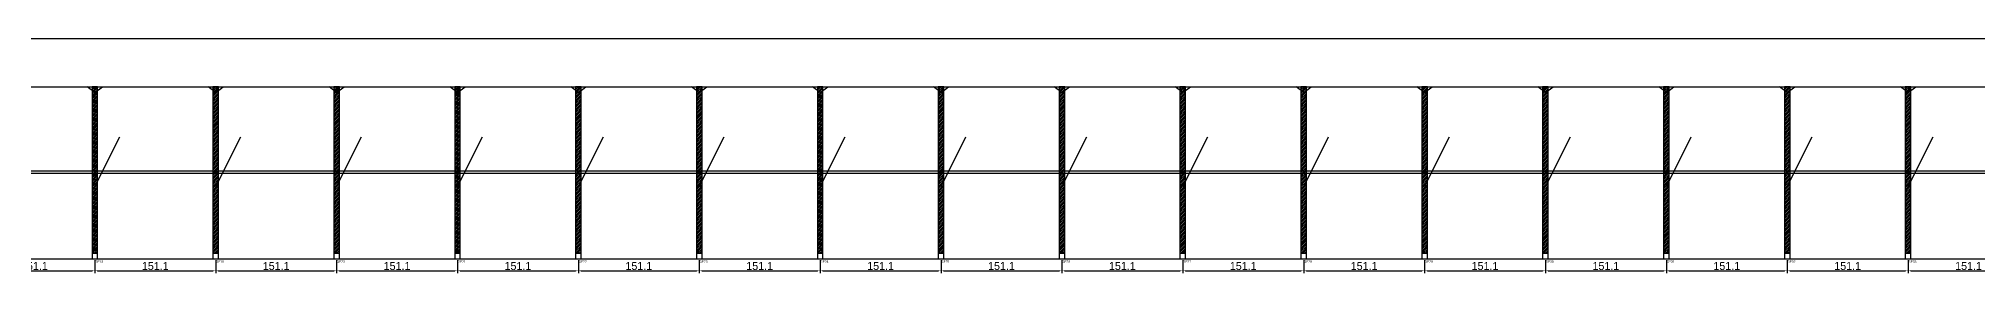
# Model space of a CAD drawing. Header units: metres. Extents: x -30 to 10062, y -25 to 308.
# Drawn here: x 2528 to 4951, y -25 to 268 of the extents above; entities that cross this region are included whole.
import ezdxf

# ---------------------------------------------------------------- set-up
doc = ezdxf.new("R2010")
doc.units = ezdxf.units.M
for name, color, linetype in [('BARRA_ANCORAGEM', 1, 'Continuous'), ('COTA', 241, 'Continuous'), ('GARFOS OK', 3, 'Continuous'), ('NOME DA VIGA', 6, 'Continuous'), ('SARR_7x7', 40, 'Continuous'), ('TIRAS REESCORAMENTO', 252, 'Continuous'), ('VIGAS', 3, 'Continuous')]:
    doc.layers.add(name, color=color, linetype=linetype)
doc.dimstyles.new('EZ DXF', dxfattribs={"dimtxt": 10, "dimasz": 3.5, "dimexe": 3, "dimexo": 1.5, "dimgap": 1, "dimtad": 1, "dimdec": 1, "dimdsep": 46, "dimcen": 2.5, "dimazin": 3, "dimtfac": 1, "dimtmove": 0, "dimatfit": 3})

msp = doc.modelspace()

# ---------------------------------------------------------------- hatches: boundary and pattern name
at = {"layer": 'COTA'}
h = msp.add_hatch(dxfattribs=at)
h.set_pattern_fill('ANSI31', scale=0.5)
h.paths.add_polyline_path([(2595.04, 0), (2602.04, 0), (2602.04, 208), (2595.04, 208)])
h = msp.add_hatch(dxfattribs=at)
h.set_pattern_fill('ANSI31', scale=0.5)
h.paths.add_polyline_path([(2746.13, 0), (2753.13, 0), (2753.13, 208), (2746.13, 208)])
h = msp.add_hatch(dxfattribs=at)
h.set_pattern_fill('ANSI31', scale=0.5)
h.paths.add_polyline_path([(2897.22, 0), (2904.22, 0), (2904.22, 208), (2897.22, 208)])
h = msp.add_hatch(dxfattribs=at)
h.set_pattern_fill('ANSI31', scale=0.5)
h.paths.add_polyline_path([(3048.31, 0), (3055.31, 0), (3055.31, 208), (3048.31, 208)])
h = msp.add_hatch(dxfattribs=at)
h.set_pattern_fill('ANSI31', scale=0.5)
h.paths.add_polyline_path([(3199.4, 0), (3206.4, 0), (3206.4, 208), (3199.4, 208)])
h = msp.add_hatch(dxfattribs=at)
h.set_pattern_fill('ANSI31', scale=0.5)
h.paths.add_polyline_path([(3350.49, 0), (3357.49, 0), (3357.49, 208), (3350.49, 208)])
h = msp.add_hatch(dxfattribs=at)
h.set_pattern_fill('ANSI31', scale=0.5)
h.paths.add_polyline_path([(3501.58, 0), (3508.58, 0), (3508.58, 208), (3501.58, 208)])
h = msp.add_hatch(dxfattribs=at)
h.set_pattern_fill('ANSI31', scale=0.5)
h.paths.add_polyline_path([(3652.67, 0), (3659.67, 0), (3659.67, 208), (3652.67, 208)])
h = msp.add_hatch(dxfattribs=at)
h.set_pattern_fill('ANSI31', scale=0.5)
h.paths.add_polyline_path([(3803.76, 0), (3810.76, 0), (3810.76, 208), (3803.76, 208)])
h = msp.add_hatch(dxfattribs=at)
h.set_pattern_fill('ANSI31', scale=0.5)
h.paths.add_polyline_path([(3954.85, 0), (3961.85, 0), (3961.85, 208), (3954.85, 208)])
h = msp.add_hatch(dxfattribs=at)
h.set_pattern_fill('ANSI31', scale=0.5)
h.paths.add_polyline_path([(4105.94, 0), (4112.94, 0), (4112.94, 208), (4105.94, 208)])
h = msp.add_hatch(dxfattribs=at)
h.set_pattern_fill('ANSI31', scale=0.5)
h.paths.add_polyline_path([(4257.03, 0), (4264.03, 0), (4264.03, 208), (4257.03, 208)])
h = msp.add_hatch(dxfattribs=at)
h.set_pattern_fill('ANSI31', scale=0.5)
h.paths.add_polyline_path([(4408.12, 0), (4415.12, 0), (4415.12, 208), (4408.12, 208)])
h = msp.add_hatch(dxfattribs=at)
h.set_pattern_fill('ANSI31', scale=0.5)
h.paths.add_polyline_path([(4559.21, 0), (4566.21, 0), (4566.21, 208), (4559.21, 208)])
h = msp.add_hatch(dxfattribs=at)
h.set_pattern_fill('ANSI31', scale=0.5)
h.paths.add_polyline_path([(4710.3, 0), (4717.3, 0), (4717.3, 208), (4710.3, 208)])
h = msp.add_hatch(dxfattribs=at)
h.set_pattern_fill('ANSI31', scale=0.5)
h.paths.add_polyline_path([(4861.4, 0), (4868.4, 0), (4868.4, 208), (4861.4, 208)])

# ---------------------------------------------------------------- linework, layer by layer
at = {"layer": 'BARRA_ANCORAGEM'}
for p, q in [((2598.54, 83.2), (2629.74, 145.6)), ((2749.63, 83.2), (2780.83, 145.6)), ((2900.72, 83.2), (2931.92, 145.6)), ((3051.81, 83.2), (3083.01, 145.6)), ((3202.9, 83.2), (3234.1, 145.6)), ((3353.99, 83.2), (3385.19, 145.6)), ((3505.08, 83.2), (3536.28, 145.6)), ((3656.17, 83.2), (3687.37, 145.6)), ((3807.26, 83.2), (3838.46, 145.6)), ((3958.35, 83.2), (3989.55, 145.6)), ((4109.44, 83.2), (4140.64, 145.6)), ((4260.53, 83.2), (4291.73, 145.6)), ((4411.62, 83.2), (4442.82, 145.6)), ((4562.71, 83.2), (4593.91, 145.6)), ((4713.8, 83.2), (4745, 145.6)), ((4864.9, 83.2), (4896.1, 145.6))]:
    msp.add_line(p, q, dxfattribs=at)
at = {"layer": 'GARFOS OK'}
for p, q in [((2598.54, 201), (2589.04, 208)), ((2589.04, 208), (2608.04, 208)), ((2598.54, 201), (2608.04, 208)), ((2749.63, 201), (2740.13, 208)), ((2740.13, 208), (2759.13, 208)), ((2749.63, 201), (2759.13, 208)), ((2900.72, 201), (2891.22, 208)), ((2891.22, 208), (2910.22, 208)), ((2900.72, 201), (2910.22, 208)), ((3051.81, 201), (3042.31, 208)), ((3042.31, 208), (3061.31, 208)), ((3051.81, 201), (3061.31, 208)), ((3202.9, 201), (3193.4, 208)), ((3193.4, 208), (3212.4, 208)), ((3202.9, 201), (3212.4, 208)), ((3353.99, 201), (3344.49, 208)), ((3344.49, 208), (3363.49, 208)), ((3353.99, 201), (3363.49, 208)), ((3505.08, 201), (3495.58, 208)), ((3495.58, 208), (3514.58, 208)), ((3505.08, 201), (3514.58, 208)), ((3656.17, 201), (3646.67, 208)), ((3646.67, 208), (3665.67, 208)), ((3656.17, 201), (3665.67, 208)), ((3807.26, 201), (3797.76, 208)), ((3797.76, 208), (3816.76, 208)), ((3807.26, 201), (3816.76, 208)), ((3958.35, 201), (3948.85, 208)), ((3948.85, 208), (3967.85, 208)), ((3958.35, 201), (3967.85, 208)), ((4109.44, 201), (4099.94, 208)), ((4099.94, 208), (4118.94, 208)), ((4109.44, 201), (4118.94, 208)), ((4260.53, 201), (4251.03, 208)), ((4251.03, 208), (4270.03, 208)), ((4260.53, 201), (4270.03, 208)), ((4411.62, 201), (4402.12, 208)), ((4402.12, 208), (4421.12, 208)), ((4411.62, 201), (4421.12, 208)), ((4562.71, 201), (4553.21, 208)), ((4553.21, 208), (4572.21, 208)), ((4562.71, 201), (4572.21, 208)), ((4713.8, 201), (4704.3, 208)), ((4704.3, 208), (4723.3, 208)), ((4713.8, 201), (4723.3, 208)), ((4864.9, 201), (4855.4, 208)), ((4855.4, 208), (4874.4, 208)), ((4864.9, 201), (4874.4, 208))]:
    msp.add_line(p, q, dxfattribs=at)
at = {"layer": 'GARFOS OK', "linetype": 'CONTINUOUS'}
msp.add_line((-30, -7), (10061.97, -7), dxfattribs=at)
at = {"layer": 'GARFOS OK'}
for points in [[(2595.04, 0), (2602.04, 0), (2602.04, 208), (2595.04, 208), (2595.04, 0)], [(2746.13, 0), (2753.13, 0), (2753.13, 208), (2746.13, 208), (2746.13, 0)], [(2897.22, 0), (2904.22, 0), (2904.22, 208), (2897.22, 208), (2897.22, 0)], [(3048.31, 0), (3055.31, 0), (3055.31, 208), (3048.31, 208), (3048.31, 0)], [(3199.4, 0), (3206.4, 0), (3206.4, 208), (3199.4, 208), (3199.4, 0)], [(3350.49, 0), (3357.49, 0), (3357.49, 208), (3350.49, 208), (3350.49, 0)], [(3501.58, 0), (3508.58, 0), (3508.58, 208), (3501.58, 208), (3501.58, 0)], [(3652.67, 0), (3659.67, 0), (3659.67, 208), (3652.67, 208), (3652.67, 0)], [(3803.76, 0), (3810.76, 0), (3810.76, 208), (3803.76, 208), (3803.76, 0)], [(3954.85, 0), (3961.85, 0), (3961.85, 208), (3954.85, 208), (3954.85, 0)], [(4105.94, 0), (4112.94, 0), (4112.94, 208), (4105.94, 208), (4105.94, 0)], [(4257.03, 0), (4264.03, 0), (4264.03, 208), (4257.03, 208), (4257.03, 0)], [(4408.12, 0), (4415.12, 0), (4415.12, 208), (4408.12, 208), (4408.12, 0)], [(4559.21, 0), (4566.21, 0), (4566.21, 208), (4559.21, 208), (4559.21, 0)], [(4710.3, 0), (4717.3, 0), (4717.3, 208), (4710.3, 208), (4710.3, 0)], [(4861.4, 0), (4868.4, 0), (4868.4, 208), (4861.4, 208), (4861.4, 0)]]:
    msp.add_lwpolyline(points, dxfattribs=at)
at = {"layer": 'SARR_7x7'}
for points in [[(2595.04, -7), (2602.04, -7), (2602.04, 0), (2595.04, 0), (2595.04, -7)], [(2746.13, -7), (2753.13, -7), (2753.13, 0), (2746.13, 0), (2746.13, -7)], [(2897.22, -7), (2904.22, -7), (2904.22, 0), (2897.22, 0), (2897.22, -7)], [(3048.31, -7), (3055.31, -7), (3055.31, 0), (3048.31, 0), (3048.31, -7)], [(3199.4, -7), (3206.4, -7), (3206.4, 0), (3199.4, 0), (3199.4, -7)], [(3350.49, -7), (3357.49, -7), (3357.49, 0), (3350.49, 0), (3350.49, -7)], [(3501.58, -7), (3508.58, -7), (3508.58, 0), (3501.58, 0), (3501.58, -7)], [(3652.67, -7), (3659.67, -7), (3659.67, 0), (3652.67, 0), (3652.67, -7)], [(3803.76, -7), (3810.76, -7), (3810.76, 0), (3803.76, 0), (3803.76, -7)], [(3954.85, -7), (3961.85, -7), (3961.85, 0), (3954.85, 0), (3954.85, -7)], [(4105.94, -7), (4112.94, -7), (4112.94, 0), (4105.94, 0), (4105.94, -7)], [(4257.03, -7), (4264.03, -7), (4264.03, 0), (4257.03, 0), (4257.03, -7)], [(4408.12, -7), (4415.12, -7), (4415.12, 0), (4408.12, 0), (4408.12, -7)], [(4559.21, -7), (4566.21, -7), (4566.21, 0), (4559.21, 0), (4559.21, -7)], [(4710.3, -7), (4717.3, -7), (4717.3, 0), (4710.3, 0), (4710.3, -7)], [(4861.4, -7), (4868.4, -7), (4868.4, 0), (4861.4, 0), (4861.4, -7)]]:
    msp.add_lwpolyline(points, dxfattribs=at)
at = {"layer": 'TIRAS REESCORAMENTO'}
for points in [[(2447.45, 100), (2598.54, 100), (2598.54, 102.5), (2447.45, 102.5), (2447.45, 100)], [(2598.54, 100), (2749.63, 100), (2749.63, 102.5), (2598.54, 102.5), (2598.54, 100)], [(2749.63, 100), (2900.72, 100), (2900.72, 102.5), (2749.63, 102.5), (2749.63, 100)], [(2900.72, 100), (3051.81, 100), (3051.81, 102.5), (2900.72, 102.5), (2900.72, 100)], [(3051.81, 100), (3202.9, 100), (3202.9, 102.5), (3051.81, 102.5), (3051.81, 100)], [(3202.9, 100), (3353.99, 100), (3353.99, 102.5), (3202.9, 102.5), (3202.9, 100)], [(3353.99, 100), (3505.08, 100), (3505.08, 102.5), (3353.99, 102.5), (3353.99, 100)], [(3505.08, 100), (3656.17, 100), (3656.17, 102.5), (3505.08, 102.5), (3505.08, 100)], [(3656.17, 100), (3807.26, 100), (3807.26, 102.5), (3656.17, 102.5), (3656.17, 100)], [(3807.26, 100), (3958.35, 100), (3958.35, 102.5), (3807.26, 102.5), (3807.26, 100)], [(3958.35, 100), (4109.44, 100), (4109.44, 102.5), (3958.35, 102.5), (3958.35, 100)], [(4109.44, 100), (4260.53, 100), (4260.53, 102.5), (4109.44, 102.5), (4109.44, 100)], [(4260.53, 100), (4411.62, 100), (4411.62, 102.5), (4260.53, 102.5), (4260.53, 100)], [(4411.62, 100), (4562.71, 100), (4562.71, 102.5), (4411.62, 102.5), (4411.62, 100)], [(4562.71, 100), (4713.8, 100), (4713.8, 102.5), (4562.71, 102.5), (4562.71, 100)], [(4713.8, 100), (4864.9, 100), (4864.9, 102.5), (4713.8, 102.5), (4713.8, 100)], [(4864.9, 100), (5015.99, 100), (5015.99, 102.5), (4864.9, 102.5), (4864.9, 100)]]:
    msp.add_lwpolyline(points, dxfattribs=at)
at = {"layer": 'VIGAS'}
msp.add_lwpolyline([(0, 208), (10031.97, 208), (10031.97, 268), (0, 268), (0, 208)], dxfattribs=at)

# ---------------------------------------------------------------- texts
at = {"layer": 'NOME DA VIGA'}
for s, p in [('GF18', (2598.54, -12)), ('GF19', (2749.63, -12)), ('GF20', (2900.72, -12)), ('GF21', (3051.81, -12)), ('GF22', (3202.9, -12)), ('GF23', (3353.99, -12)), ('GF24', (3505.08, -12)), ('GF25', (3656.17, -12)), ('GF26', (3807.26, -12)), ('GF27', (3958.35, -12)), ('GF28', (4109.44, -12)), ('GF29', (4260.53, -12)), ('GF30', (4411.62, -12)), ('GF31', (4562.71, -12)), ('GF32', (4713.8, -12)), ('GF33', (4864.9, -12))]:
    msp.add_text(s, height=3, dxfattribs=at).set_placement(p)

# ---------------------------------------------------------------- dimensions: what is measured, and where the dimension line sits
at = {"layer": 'COTA'}
for base, p1, p2 in [((2447.45, -22), (2447.45, -7), (2598.54, -7)), ((2598.54, -22), (2598.54, -7), (2749.63, -7)), ((2749.63, -22), (2749.63, -7), (2900.72, -7)), ((2900.72, -22), (2900.72, -7), (3051.81, -7)), ((3051.81, -22), (3051.81, -7), (3202.9, -7)), ((3202.9, -22), (3202.9, -7), (3353.99, -7)), ((3353.99, -22), (3353.99, -7), (3505.08, -7)), ((3505.08, -22), (3505.08, -7), (3656.17, -7)), ((3656.17, -22), (3656.17, -7), (3807.26, -7)), ((3807.26, -22), (3807.26, -7), (3958.35, -7)), ((3958.35, -22), (3958.35, -7), (4109.44, -7)), ((4109.44, -22), (4109.44, -7), (4260.53, -7)), ((4260.53, -22), (4260.53, -7), (4411.62, -7)), ((4411.62, -22), (4411.62, -7), (4562.71, -7)), ((4562.71, -22), (4562.71, -7), (4713.8, -7)), ((4713.8, -22), (4713.8, -7), (4864.9, -7)), ((4864.9, -22), (4864.9, -7), (5015.99, -7))]:
    msp.add_linear_dim(base=base, p1=p1, p2=p2, dimstyle='EZ DXF', dxfattribs=at).render()

doc.saveas('drawing.dxf')
